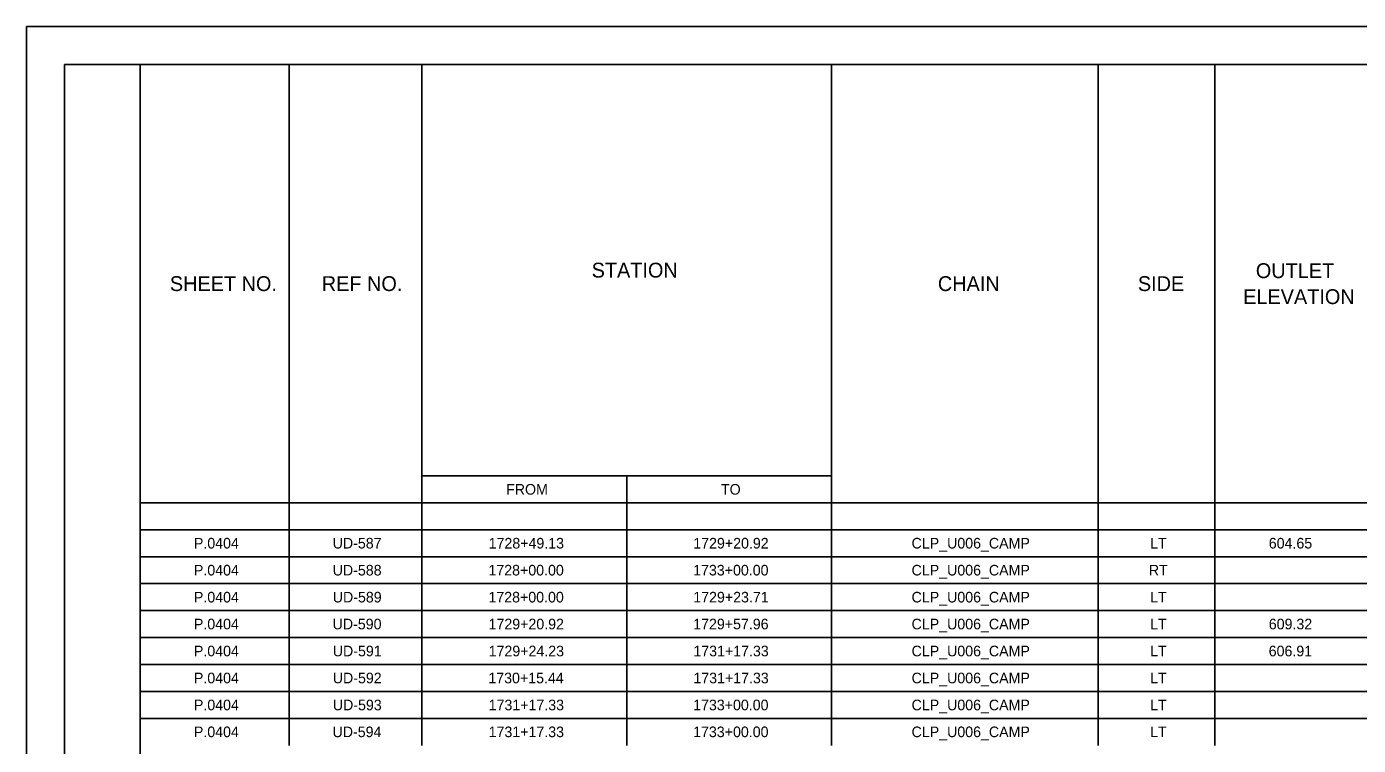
# Model space of a CAD drawing. Extents: x 0 to 34, y -28.5 to 22.
# Drawn here: x 0 to 17.57, y 12.51 to 22 of the extents above; entities that cross this region are included whole.
import ezdxf

# ---------------------------------------------------------------- set-up
doc = ezdxf.new("R2010")
doc.units = 0
for name, color, linetype in [('Default', 7, 'Continuous'), ('SH_Border', 7, 'Continuous'), ('SH_Cut_Line', 7, 'Continuous')]:
    doc.layers.add(name, color=color, linetype=linetype)

msp = doc.modelspace()

# ---------------------------------------------------------------- linework, layer by layer
at = {"layer": 'Default'}
for p, q in [((1.5, 21.5), (5.216, 21.5)), ((1.5, 21.5), (1.5, 21.144)), ((3.463, 21.5), (3.463, 21.144)), ((5.216, 21.5), (14.136, 21.5)), ((5.216, 21.5), (5.216, 21.144)), ((10.618, 21.5), (10.618, 21.144)), ((14.136, 21.5), (15.678, 21.5)), ((14.136, 21.5), (14.136, 21.144)), ((15.678, 21.5), (19.604, 21.5)), ((15.678, 21.5), (15.678, 21.144)), ((1.5, 21.144), (1.5, 15.716)), ((3.463, 21.144), (3.463, 15.716)), ((5.216, 21.144), (5.216, 15.716)), ((10.618, 21.144), (10.618, 15.716)), ((14.136, 21.144), (14.136, 15.716)), ((15.678, 21.144), (15.678, 15.716)), ((5.216, 16.071), (10.618, 16.071)), ((7.917, 16.071), (7.917, 15.716)), ((1.5, 15.716), (5.216, 15.716)), ((1.5, 15.716), (1.5, 15.004)), ((3.463, 15.716), (3.463, 15.004)), ((5.216, 15.716), (14.136, 15.716)), ((5.216, 15.716), (5.216, 15.004)), ((7.917, 15.716), (7.917, 15.004)), ((10.618, 15.716), (10.618, 15.004)), ((14.136, 15.716), (15.678, 15.716)), ((14.136, 15.716), (14.136, 15.004)), ((15.678, 15.716), (19.604, 15.716)), ((15.678, 15.716), (15.678, 15.004)), ((1.5, 15.36), (5.216, 15.36)), ((5.216, 15.36), (14.136, 15.36)), ((14.136, 15.36), (15.678, 15.36)), ((15.678, 15.36), (19.604, 15.36)), ((1.5, 15.004), (5.216, 15.004)), ((1.5, 15.004), (1.5, 14.292)), ((3.463, 15.004), (3.463, 14.292)), ((5.216, 15.004), (14.136, 15.004)), ((5.216, 15.004), (5.216, 14.292)), ((7.917, 15.004), (7.917, 14.292)), ((10.618, 15.004), (10.618, 14.292)), ((14.136, 15.004), (15.678, 15.004)), ((14.136, 15.004), (14.136, 14.292)), ((15.678, 15.004), (19.604, 15.004)), ((15.678, 15.004), (15.678, 14.292)), ((1.5, 14.648), (5.216, 14.648)), ((5.216, 14.648), (14.136, 14.648)), ((14.136, 14.648), (15.678, 14.648)), ((15.678, 14.648), (19.604, 14.648)), ((1.5, 14.292), (5.216, 14.292)), ((1.5, 14.292), (1.5, 12.514)), ((3.463, 14.292), (3.463, 12.514)), ((5.216, 14.292), (14.136, 14.292)), ((5.216, 14.292), (5.216, 12.514)), ((7.917, 14.292), (7.917, 12.514)), ((10.618, 14.292), (10.618, 12.514)), ((14.136, 14.292), (15.678, 14.292)), ((14.136, 14.292), (14.136, 12.514)), ((15.678, 14.292), (19.604, 14.292)), ((15.678, 14.292), (15.678, 12.514)), ((1.5, 13.937), (5.216, 13.937)), ((5.216, 13.937), (14.136, 13.937)), ((14.136, 13.937), (15.678, 13.937)), ((15.678, 13.937), (19.604, 13.937)), ((1.5, 13.581), (5.216, 13.581)), ((5.216, 13.581), (14.136, 13.581)), ((14.136, 13.581), (15.678, 13.581)), ((15.678, 13.581), (19.604, 13.581)), ((1.5, 13.225), (5.216, 13.225)), ((5.216, 13.225), (14.136, 13.225)), ((14.136, 13.225), (15.678, 13.225)), ((15.678, 13.225), (19.604, 13.225)), ((1.5, 12.869), (5.216, 12.869)), ((5.216, 12.869), (14.136, 12.869)), ((14.136, 12.869), (15.678, 12.869)), ((15.678, 12.869), (19.604, 12.869))]:
    msp.add_line(p, q, dxfattribs=at)
at = {"layer": 'SH_Border'}
for points in [[(0.5, 21.5), (1.5, 21.5), (1.5, 0.5), (0.5, 0.5)], [(1.5, 21.5), (33.5, 21.5), (33.5, 0.5), (1.5, 0.5)]]:
    msp.add_lwpolyline(points, close=True, dxfattribs=at)
at = {"layer": 'SH_Cut_Line'}
msp.add_lwpolyline([(0, 0), (34, 0), (34, 22), (0, 22)], close=True, dxfattribs=at)

# ---------------------------------------------------------------- texts
at = {"layer": 'Default'}
for s, height, p in [('STATION', 0.196, (7.455, 18.688)), ('OUTLET ', 0.196, (16.218, 18.681)), ('SHEET NO.', 0.196, (1.89, 18.51)), ('REF NO.', 0.196, (3.894, 18.51)), ('CHAIN', 0.196, (12.023, 18.51)), ('SIDE', 0.196, (14.662, 18.51)), ('ELEVATION', 0.196, (16.051, 18.338)), ('FROM', 0.14, (6.326, 15.823)), ('TO', 0.14, (9.161, 15.823)), ('P.0404', 0.14, (2.207, 15.112)), ('UD-587', 0.14, (4.038, 15.112)), ('1728+49.13', 0.14, (6.096, 15.112)), ('1729+20.92', 0.14, (8.796, 15.112)), ('CLP_U006_CAMP', 0.14, (11.676, 15.112)), ('LT', 0.14, (14.825, 15.112)), ('604.65', 0.14, (16.389, 15.112)), ('P.0404', 0.14, (2.207, 14.756)), ('UD-588', 0.14, (4.038, 14.756)), ('1728+00.00', 0.14, (6.093, 14.756)), ('1733+00.00', 0.14, (8.794, 14.756)), ('CLP_U006_CAMP', 0.14, (11.676, 14.756)), ('RT', 0.14, (14.807, 14.756)), ('P.0404', 0.14, (2.207, 14.4)), ('UD-589', 0.14, (4.039, 14.4)), ('1728+00.00', 0.14, (6.093, 14.4)), ('1729+23.71', 0.14, (8.796, 14.4)), ('CLP_U006_CAMP', 0.14, (11.676, 14.4)), ('LT', 0.14, (14.825, 14.4)), ('P.0404', 0.14, (2.207, 14.045)), ('UD-590', 0.14, (4.037, 14.045)), ('1729+20.92', 0.14, (6.095, 14.045)), ('1729+57.96', 0.14, (8.795, 14.045)), ('CLP_U006_CAMP', 0.14, (11.676, 14.045)), ('LT', 0.14, (14.825, 14.045)), ('609.32', 0.14, (16.389, 14.045)), ('P.0404', 0.14, (2.207, 13.689)), ('UD-591', 0.14, (4.039, 13.689)), ('1729+24.23', 0.14, (6.096, 13.689)), ('1731+17.33', 0.14, (8.797, 13.689)), ('CLP_U006_CAMP', 0.14, (11.676, 13.689)), ('LT', 0.14, (14.825, 13.689)), ('606.91', 0.14, (16.388, 13.689)), ('P.0404', 0.14, (2.207, 13.333)), ('UD-592', 0.14, (4.039, 13.333)), ('1730+15.44', 0.14, (6.092, 13.333)), ('1731+17.33', 0.14, (8.797, 13.333)), ('CLP_U006_CAMP', 0.14, (11.676, 13.333)), ('LT', 0.14, (14.825, 13.333)), ('P.0404', 0.14, (2.207, 12.977)), ('UD-593', 0.14, (4.04, 12.977)), ('1731+17.33', 0.14, (6.096, 12.977)), ('1733+00.00', 0.14, (8.794, 12.977)), ('CLP_U006_CAMP', 0.14, (11.676, 12.977)), ('LT', 0.14, (14.825, 12.977)), ('P.0404', 0.14, (2.207, 12.622)), ('UD-594', 0.14, (4.036, 12.622)), ('1731+17.33', 0.14, (6.096, 12.622)), ('1733+00.00', 0.14, (8.794, 12.622)), ('CLP_U006_CAMP', 0.14, (11.676, 12.622)), ('LT', 0.14, (14.825, 12.622))]:
    msp.add_text(s, height=height, dxfattribs=at).set_placement(p)

doc.saveas('drawing.dxf')
